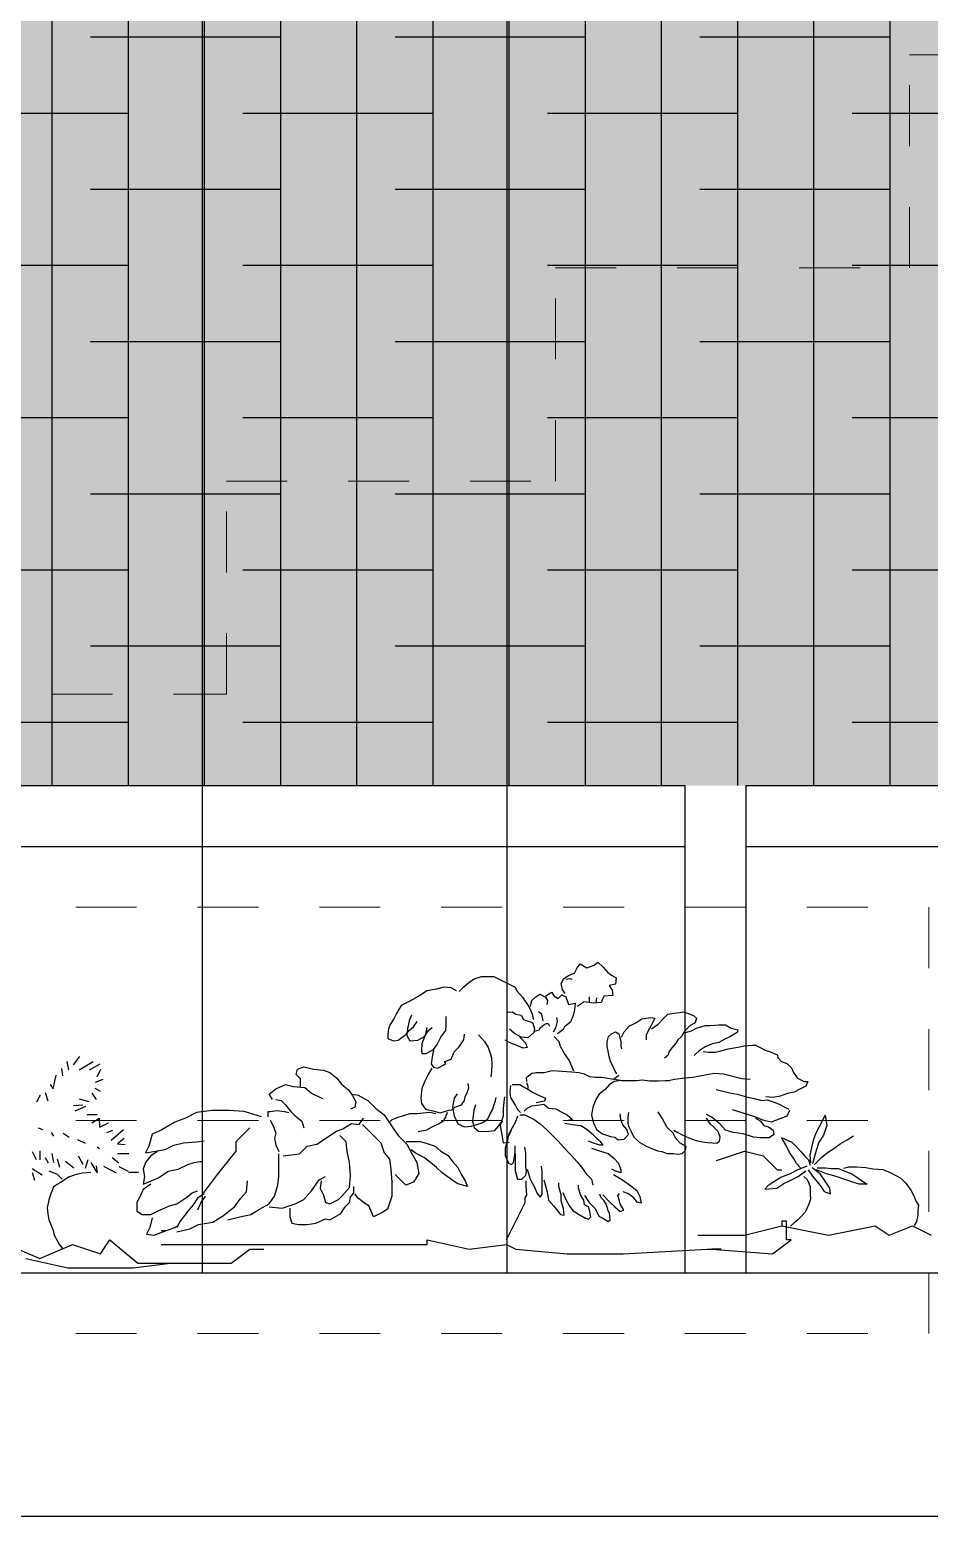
# Model space of a CAD drawing. Header units: inches. Extents: x -370 to 18, y -197 to 199.
# Drawn here: x 1.495 to 2.971, y -37.856 to -35.414 of the extents above; entities that cross this region are included whole.
import ezdxf

# ---------------------------------------------------------------- set-up
doc = ezdxf.new("R2010")
doc.units = ezdxf.units.IN
doc.header["$MEASUREMENT"] = 0
doc.linetypes.add('DASHED', pattern=[0.75, 0.5, -0.25])
doc.layers.add('artefactos', color=1, linetype='Continuous')

# ---------------------------------------------------------------- blocks, each defined once
blk = doc.blocks.new('A$C1E3C3A8C')
at = {"layer": 'artefactos', "color": 116, "true_color": 0x136734}
for p, q in [((2.3717, 0.6102), (2.3771, 0.621)), ((2.3771, 0.621), (2.3838, 0.6291)), ((2.3838, 0.6291), (2.3974, 0.621)), ((2.3974, 0.621), (2.4123, 0.6264)), ((2.4123, 0.6264), (2.4204, 0.6332)), ((2.4204, 0.6332), (2.4312, 0.6224)), ((2.4312, 0.6224), (2.4407, 0.6115)), ((2.1431, 0.582), (2.1531, 0.5909)), ((2.1531, 0.5909), (2.1645, 0.5984)), ((2.1645, 0.5984), (2.1796, 0.6035)), ((2.1796, 0.6035), (2.1909, 0.6035)), ((2.1909, 0.6035), (2.2048, 0.6035)), ((2.2048, 0.6035), (2.2174, 0.5972)), ((2.2174, 0.5972), (2.23, 0.5909)), ((2.23, 0.5909), (2.2489, 0.5808)), ((2.3446, 0.5885), (2.35, 0.5994)), ((2.3473, 0.5763), (2.3446, 0.5885)), ((2.35, 0.5994), (2.3608, 0.6061)), ((2.3541, 0.598), (2.3622, 0.5994)), ((2.3608, 0.6061), (2.3717, 0.6102)), ((2.3622, 0.5994), (2.3662, 0.598)), ((2.4407, 0.6115), (2.4488, 0.6061)), ((2.4569, 0.5872), (2.4434, 0.5845)), ((2.4488, 0.6061), (2.4583, 0.6007)), ((2.4583, 0.6007), (2.4569, 0.5872)), ((2.0435, 0.5593), (2.0309, 0.5518)), ((2.0549, 0.5656), (2.0435, 0.5593)), ((2.0662, 0.5732), (2.0549, 0.5656)), ((2.0864, 0.577), (2.0662, 0.5732)), ((2.1015, 0.5808), (2.0864, 0.577)), ((2.1166, 0.5795), (2.1015, 0.5808)), ((2.1279, 0.5732), (2.1166, 0.5795)), ((2.133, 0.5719), (2.1431, 0.582)), ((2.2489, 0.5808), (2.2527, 0.5732)), ((2.2527, 0.5732), (2.264, 0.5606)), ((2.264, 0.5606), (2.2703, 0.5505)), ((2.2837, 0.5533), (2.2918, 0.5614)), ((2.2918, 0.5614), (2.2999, 0.5669)), ((2.2999, 0.5669), (2.3121, 0.5601)), ((2.3121, 0.5628), (2.3243, 0.5709)), ((2.3121, 0.5601), (2.3162, 0.5533)), ((2.3243, 0.5709), (2.3297, 0.5628)), ((2.3297, 0.5628), (2.3378, 0.5574)), ((2.3378, 0.5574), (2.3459, 0.5655)), ((2.3459, 0.5655), (2.3541, 0.5614)), ((2.3527, 0.5682), (2.3473, 0.5763)), ((2.3541, 0.5614), (2.3595, 0.5452)), ((2.4028, 0.556), (2.4028, 0.5614)), ((2.4028, 0.5493), (2.4028, 0.556)), ((2.4177, 0.5587), (2.4163, 0.5493)), ((2.4326, 0.5628), (2.4271, 0.5493)), ((2.4515, 0.5641), (2.4326, 0.5628)), ((2.4434, 0.5845), (2.4501, 0.575)), ((2.4501, 0.575), (2.4515, 0.5641)), ((2.0032, 0.5266), (1.9982, 0.5152)), ((2.0133, 0.5429), (2.0032, 0.5266)), ((2.0309, 0.5518), (2.0133, 0.5429)), ((2.2338, 0.5291), (2.2426, 0.5303)), ((2.2426, 0.5303), (2.2502, 0.5253)), ((2.2502, 0.5253), (2.2615, 0.5228)), ((2.2703, 0.5505), (2.2754, 0.5442)), ((2.2754, 0.5442), (2.2804, 0.5354)), ((2.2804, 0.5354), (2.2842, 0.5253)), ((2.281, 0.5411), (2.2837, 0.5533)), ((2.2842, 0.5253), (2.2854, 0.519)), ((2.304, 0.5249), (2.2972, 0.5303)), ((2.3067, 0.5113), (2.304, 0.5249)), ((2.3162, 0.5533), (2.3148, 0.5452)), ((2.3595, 0.5452), (2.373, 0.5479)), ((2.3717, 0.5344), (2.3689, 0.5222)), ((2.373, 0.5479), (2.3717, 0.5344)), ((2.392, 0.5506), (2.3771, 0.5411)), ((2.4109, 0.5479), (2.392, 0.5506)), ((2.4271, 0.5493), (2.4109, 0.5479)), ((2.5557, 0.5154), (2.5652, 0.5249)), ((2.5652, 0.5249), (2.5774, 0.5276)), ((2.5774, 0.5276), (2.5909, 0.5289)), ((2.5909, 0.5289), (2.5963, 0.5303)), ((2.5963, 0.5303), (2.6058, 0.5276)), ((2.6058, 0.5276), (2.618, 0.5222)), ((1.9868, 0.495), (1.9856, 0.4837)), ((1.9906, 0.5039), (1.9868, 0.495)), ((1.9982, 0.5152), (1.9906, 0.5039)), ((2.0259, 0.495), (2.0246, 0.4812)), ((2.0297, 0.5114), (2.0259, 0.495)), ((2.0347, 0.5228), (2.0297, 0.5114)), ((2.0297, 0.4913), (2.0385, 0.4988)), ((2.0385, 0.4988), (2.046, 0.5102)), ((2.0662, 0.4976), (2.0637, 0.4837)), ((2.07, 0.4913), (2.0775, 0.4976)), ((2.1053, 0.4913), (2.1065, 0.5026)), ((2.1065, 0.5026), (2.1065, 0.5203)), ((2.2476, 0.485), (2.2376, 0.4938)), ((2.2615, 0.5228), (2.2665, 0.514)), ((2.2665, 0.514), (2.2741, 0.5114)), ((2.2741, 0.5114), (2.2829, 0.5089)), ((2.2829, 0.5089), (2.2854, 0.5064)), ((2.2854, 0.519), (2.2867, 0.514)), ((2.2854, 0.5064), (2.2892, 0.495)), ((2.2892, 0.495), (2.288, 0.4875)), ((2.2986, 0.4924), (2.3013, 0.4978)), ((2.3013, 0.4978), (2.3081, 0.5032)), ((2.3081, 0.5032), (2.3135, 0.5059)), ((2.3135, 0.5059), (2.3175, 0.5059)), ((2.3175, 0.5059), (2.3202, 0.5005)), ((2.3284, 0.4883), (2.3338, 0.4991)), ((2.3338, 0.4991), (2.3365, 0.51)), ((2.3365, 0.51), (2.3351, 0.5181)), ((2.3487, 0.4937), (2.3365, 0.4843)), ((2.3514, 0.4991), (2.3487, 0.4937)), ((2.3635, 0.5086), (2.3514, 0.4991)), ((2.3689, 0.5222), (2.3635, 0.5086)), ((2.4745, 0.4883), (2.4853, 0.5005)), ((2.4853, 0.5005), (2.4989, 0.5073)), ((2.4989, 0.5073), (2.511, 0.5154)), ((2.511, 0.5154), (2.53, 0.5181)), ((2.53, 0.5005), (2.5246, 0.491)), ((2.53, 0.5181), (2.5381, 0.5168)), ((2.5381, 0.5168), (2.53, 0.5005)), ((2.5313, 0.4951), (2.5449, 0.5046)), ((2.5449, 0.5046), (2.5557, 0.5154)), ((2.6044, 0.4951), (2.599, 0.4883)), ((2.6112, 0.5019), (2.6044, 0.4951)), ((2.622, 0.5073), (2.6112, 0.5019)), ((2.6139, 0.491), (2.6247, 0.4964)), ((2.618, 0.5222), (2.6247, 0.5168)), ((2.6247, 0.5168), (2.622, 0.5073)), ((2.6247, 0.4964), (2.6423, 0.5019)), ((2.6423, 0.5019), (2.6531, 0.5019)), ((2.6531, 0.5019), (2.6707, 0.5032)), ((2.6707, 0.5032), (2.6843, 0.5032)), ((2.6843, 0.5032), (2.6964, 0.4964)), ((2.6964, 0.4964), (2.71, 0.4924)), ((1.9856, 0.4837), (1.9856, 0.4749)), ((1.9856, 0.4749), (1.9969, 0.4698)), ((1.9969, 0.4698), (2.007, 0.4711)), ((2.007, 0.4711), (2.0171, 0.4787)), ((2.0171, 0.4787), (2.0234, 0.4837)), ((2.0234, 0.4837), (2.0297, 0.4913)), ((2.0246, 0.4812), (2.0309, 0.4698)), ((2.0309, 0.4698), (2.0473, 0.4711)), ((2.0473, 0.4711), (2.0612, 0.4787)), ((2.0561, 0.4635), (2.0549, 0.4509)), ((2.0637, 0.4837), (2.0561, 0.4635)), ((2.0612, 0.4787), (2.07, 0.4913)), ((2.0801, 0.4522), (2.0876, 0.4623)), ((2.0876, 0.4623), (2.0927, 0.4723)), ((2.0927, 0.4723), (2.0952, 0.4774)), ((2.0952, 0.4774), (2.1053, 0.4913)), ((2.1342, 0.4597), (2.1431, 0.4723)), ((2.1431, 0.4723), (2.1443, 0.4837)), ((2.1733, 0.4824), (2.1859, 0.4686)), ((2.1859, 0.4686), (2.1935, 0.456)), ((2.2401, 0.4648), (2.2287, 0.4711)), ((2.2514, 0.461), (2.2401, 0.4648)), ((2.2615, 0.4774), (2.2476, 0.485)), ((2.259, 0.4774), (2.2703, 0.466)), ((2.2754, 0.4761), (2.2615, 0.4774)), ((2.2703, 0.466), (2.2741, 0.456)), ((2.288, 0.4875), (2.2754, 0.4761)), ((2.2891, 0.4897), (2.2986, 0.4924)), ((2.3405, 0.468), (2.3297, 0.4788)), ((2.3432, 0.4585), (2.3405, 0.468)), ((2.4393, 0.468), (2.442, 0.4788)), ((2.4393, 0.4585), (2.4393, 0.468)), ((2.442, 0.4788), (2.4488, 0.4843)), ((2.4488, 0.4843), (2.4569, 0.4883)), ((2.4569, 0.4883), (2.4637, 0.4843)), ((2.4637, 0.4843), (2.4677, 0.4694)), ((2.4677, 0.4694), (2.4677, 0.4599)), ((2.4691, 0.4775), (2.4745, 0.4883)), ((2.5246, 0.491), (2.5205, 0.4815)), ((2.5205, 0.4815), (2.5205, 0.4721)), ((2.5814, 0.4653), (2.5733, 0.4558)), ((2.5855, 0.4721), (2.5814, 0.4653)), ((2.5936, 0.4788), (2.5855, 0.4721)), ((2.599, 0.4883), (2.5936, 0.4788)), ((2.6017, 0.487), (2.6139, 0.491)), ((2.6572, 0.4639), (2.6423, 0.4572)), ((2.6707, 0.4667), (2.6572, 0.4639)), ((2.6829, 0.4734), (2.6707, 0.4667)), ((2.6951, 0.4788), (2.6829, 0.4734)), ((2.7086, 0.487), (2.6951, 0.4788)), ((2.71, 0.4924), (2.7086, 0.487)), ((1.3346, 0.42), (1.3482, 0.4373)), ((2.0549, 0.4509), (2.0561, 0.4434)), ((2.0561, 0.4434), (2.0649, 0.4434)), ((2.0649, 0.4434), (2.0801, 0.4522)), ((2.0775, 0.437), (2.075, 0.4219)), ((2.0801, 0.4509), (2.0775, 0.437)), ((2.1027, 0.427), (2.1166, 0.432)), ((2.1166, 0.432), (2.1229, 0.4471)), ((2.1229, 0.4471), (2.1317, 0.456)), ((2.1317, 0.456), (2.1342, 0.4597)), ((2.1935, 0.456), (2.1972, 0.4446)), ((2.1972, 0.4446), (2.1998, 0.4345)), ((2.1998, 0.4345), (2.201, 0.4207)), ((2.2653, 0.4547), (2.2514, 0.461)), ((2.2741, 0.456), (2.2653, 0.4547)), ((2.3514, 0.4436), (2.3432, 0.4585)), ((2.3608, 0.4301), (2.3514, 0.4436)), ((2.442, 0.445), (2.4393, 0.4585)), ((2.4434, 0.4369), (2.442, 0.445)), ((2.4474, 0.426), (2.4434, 0.4369)), ((2.4677, 0.4599), (2.4691, 0.4531)), ((2.5652, 0.4396), (2.5584, 0.4342)), ((2.5679, 0.4477), (2.5652, 0.4396)), ((2.5733, 0.4558), (2.5679, 0.4477)), ((2.6234, 0.4436), (2.6193, 0.4396)), ((2.6301, 0.449), (2.6234, 0.4436)), ((2.6423, 0.4572), (2.6301, 0.449)), ((2.6383, 0.4477), (2.6491, 0.4463)), ((2.6491, 0.4463), (2.664, 0.4463)), ((2.664, 0.4463), (2.6748, 0.449)), ((2.6748, 0.449), (2.6897, 0.4531)), ((2.6897, 0.4531), (2.714, 0.4572)), ((2.714, 0.4572), (2.7222, 0.4599)), ((2.7222, 0.4599), (2.7397, 0.4612)), ((2.7397, 0.4612), (2.7465, 0.4612)), ((2.7465, 0.4612), (2.7573, 0.4558)), ((2.7573, 0.4558), (2.7668, 0.4504)), ((2.7668, 0.4504), (2.779, 0.4463)), ((2.779, 0.4463), (2.7912, 0.4409)), ((2.7912, 0.4409), (2.7925, 0.4355)), ((2.7925, 0.4355), (2.8006, 0.4274)), ((1.3098, 0.4126), (1.3123, 0.3977)), ((1.321, 0.4274), (1.3247, 0.4101)), ((1.3469, 0.4101), (1.3754, 0.4274)), ((1.3679, 0.4101), (1.3902, 0.4225)), ((1.384, 0.3953), (1.3914, 0.4113)), ((1.7961, 0.4), (1.7983, 0.4113)), ((1.7983, 0.4113), (1.8118, 0.4158)), ((1.8118, 0.4158), (1.832, 0.4113)), ((1.832, 0.4113), (1.8522, 0.409)), ((1.8522, 0.409), (1.8657, 0.4045)), ((1.8657, 0.4045), (1.8792, 0.3933)), ((2.0687, 0.4005), (2.0624, 0.3866)), ((2.0763, 0.4131), (2.0687, 0.4005)), ((2.075, 0.4219), (2.0801, 0.4156)), ((2.0801, 0.4156), (2.0889, 0.4131)), ((2.0889, 0.4131), (2.1002, 0.4194)), ((2.1002, 0.4194), (2.1053, 0.4232)), ((2.1053, 0.4232), (2.1027, 0.427)), ((2.1998, 0.4068), (2.1985, 0.3954)), ((2.201, 0.4207), (2.1998, 0.4068)), ((2.2729, 0.3949), (2.2837, 0.403)), ((2.2837, 0.403), (2.2932, 0.4044)), ((2.2932, 0.4044), (2.3094, 0.4044)), ((2.3094, 0.4044), (2.3256, 0.4084)), ((2.3256, 0.4084), (2.3459, 0.4071)), ((2.3459, 0.4071), (2.3662, 0.4057)), ((2.3662, 0.4165), (2.3608, 0.4301)), ((2.3703, 0.4071), (2.3662, 0.4165)), ((2.3662, 0.4057), (2.3811, 0.4044)), ((2.3811, 0.4044), (2.392, 0.4017)), ((2.392, 0.4017), (2.4028, 0.3962)), ((2.4515, 0.4179), (2.4474, 0.426)), ((2.4556, 0.4084), (2.4515, 0.4179)), ((2.4596, 0.4017), (2.4556, 0.4084)), ((2.6315, 0.3976), (2.6613, 0.403)), ((2.6613, 0.403), (2.6802, 0.4017)), ((2.6802, 0.4017), (2.7181, 0.3922)), ((2.8006, 0.4274), (2.8115, 0.4233)), ((2.8115, 0.4233), (2.8209, 0.4138)), ((2.8209, 0.4138), (2.825, 0.4044)), ((2.825, 0.4044), (2.8331, 0.3935)), ((1.2863, 0.3792), (1.2925, 0.3705)), ((1.2925, 0.3705), (1.2987, 0.399)), ((1.3791, 0.3717), (1.3902, 0.3656)), ((1.3803, 0.3841), (1.3964, 0.3903)), ((1.7399, 0.3596), (1.7534, 0.3708)), ((1.7534, 0.3708), (1.7736, 0.3798)), ((1.7736, 0.3798), (1.7893, 0.3753)), ((1.7893, 0.3753), (1.814, 0.3731)), ((1.805, 0.391), (1.7961, 0.4)), ((1.805, 0.3753), (1.805, 0.391)), ((1.814, 0.3731), (1.8275, 0.3618)), ((1.8792, 0.3933), (1.8904, 0.3798)), ((1.8904, 0.3798), (1.9039, 0.3686)), ((2.0561, 0.3715), (2.0536, 0.3513)), ((2.0624, 0.3866), (2.0561, 0.3715)), ((2.1494, 0.3627), (2.1531, 0.3728)), ((2.1531, 0.3728), (2.1519, 0.3816)), ((2.2397, 0.3777), (2.2381, 0.3636)), ((2.2428, 0.3793), (2.2491, 0.3793)), ((2.2491, 0.3793), (2.2584, 0.3793)), ((2.2584, 0.3793), (2.2663, 0.3746)), ((2.2663, 0.3746), (2.2756, 0.3699)), ((2.2716, 0.3942), (2.2728, 0.3854)), ((2.2725, 0.384), (2.2756, 0.3761)), ((2.2756, 0.3761), (2.2756, 0.3714)), ((2.2756, 0.3699), (2.285, 0.3636)), ((2.4028, 0.3962), (2.4163, 0.3949)), ((2.415, 0.3949), (2.4271, 0.3949)), ((2.4271, 0.3949), (2.4366, 0.3935)), ((2.4434, 0.3786), (2.4353, 0.3692)), ((2.4366, 0.3935), (2.4529, 0.3908)), ((2.4542, 0.3854), (2.4434, 0.3786)), ((2.4529, 0.3908), (2.4637, 0.3989)), ((2.4677, 0.3881), (2.4542, 0.3854)), ((2.4556, 0.3908), (2.4691, 0.3881)), ((2.4691, 0.3881), (2.484, 0.3881)), ((2.484, 0.3881), (2.5002, 0.3881)), ((2.5002, 0.3881), (2.5124, 0.3895)), ((2.5124, 0.3895), (2.5273, 0.3868)), ((2.5273, 0.3868), (2.5449, 0.3868)), ((2.5449, 0.3868), (2.5598, 0.3881)), ((2.5598, 0.3881), (2.5692, 0.3881)), ((2.5665, 0.3881), (2.5787, 0.3908)), ((2.5787, 0.3908), (2.6004, 0.3935)), ((2.6004, 0.3935), (2.6166, 0.3949)), ((2.6166, 0.3949), (2.6315, 0.3976)), ((2.7181, 0.3922), (2.7357, 0.3908)), ((2.8399, 0.3705), (2.8264, 0.3637)), ((2.8331, 0.3935), (2.8467, 0.3854)), ((2.8507, 0.3759), (2.8399, 0.3705)), ((2.8467, 0.3854), (2.8548, 0.3854)), ((2.8548, 0.3854), (2.8507, 0.3759)), ((1.2591, 0.3433), (1.2666, 0.3581)), ((1.2764, 0.3631), (1.2814, 0.3458)), ((1.3469, 0.3495), (1.3667, 0.3445)), ((1.3729, 0.3618), (1.3816, 0.3482)), ((1.7466, 0.3483), (1.7399, 0.3596)), ((1.7534, 0.3483), (1.7646, 0.3461)), ((1.7646, 0.3461), (1.7736, 0.3371)), ((1.8275, 0.3618), (1.85, 0.3506)), ((1.9039, 0.3686), (1.9128, 0.3551)), ((1.9128, 0.3596), (1.9241, 0.3573)), ((1.9128, 0.3551), (1.9196, 0.3439)), ((1.9196, 0.3439), (1.9173, 0.3326)), ((1.9241, 0.3573), (1.9443, 0.3461)), ((1.9443, 0.3461), (1.96, 0.3304)), ((2.0536, 0.3513), (2.0549, 0.34)), ((2.0549, 0.34), (2.0637, 0.3286)), ((2.1229, 0.3513), (2.1191, 0.3324)), ((2.1292, 0.3601), (2.1229, 0.3513)), ((2.138, 0.3375), (2.1443, 0.3463)), ((2.1443, 0.3463), (2.1456, 0.3538)), ((2.1456, 0.3538), (2.1494, 0.3627)), ((2.2048, 0.3362), (2.2086, 0.3463)), ((2.2086, 0.3463), (2.2098, 0.3526)), ((2.2256, 0.3433), (2.2241, 0.3292)), ((2.2272, 0.3542), (2.2256, 0.3433)), ((2.2381, 0.3636), (2.2397, 0.3527)), ((2.2397, 0.3527), (2.2491, 0.337)), ((2.285, 0.3636), (2.2975, 0.3574)), ((2.31, 0.3449), (2.2928, 0.3417)), ((2.2975, 0.3574), (2.3116, 0.3511)), ((2.3116, 0.3511), (2.31, 0.3449)), ((2.4163, 0.3488), (2.4095, 0.3326)), ((2.4231, 0.3597), (2.4163, 0.3488)), ((2.4353, 0.3692), (2.4231, 0.3597)), ((2.6653, 0.3692), (2.6761, 0.3664)), ((2.6761, 0.3664), (2.6937, 0.3624)), ((2.6937, 0.3624), (2.7086, 0.3597)), ((2.7086, 0.3597), (2.7276, 0.3543)), ((2.7276, 0.3543), (2.7438, 0.3502)), ((2.7438, 0.3502), (2.76, 0.3461)), ((2.76, 0.3461), (2.7709, 0.3475)), ((2.7831, 0.3529), (2.7682, 0.3543)), ((2.7709, 0.3475), (2.7871, 0.3421)), ((2.7979, 0.3556), (2.7831, 0.3529)), ((2.7871, 0.3421), (2.7966, 0.338)), ((2.8128, 0.361), (2.7979, 0.3556)), ((2.8264, 0.3637), (2.8128, 0.361)), ((1.3346, 0.3359), (1.3543, 0.3371)), ((1.3383, 0.3247), (1.3605, 0.3346)), ((1.363, 0.3173), (1.384, 0.3173)), ((1.3729, 0.3), (1.3877, 0.3099)), ((1.3877, 0.3099), (1.389, 0.2913)), ((1.567, 0.3101), (1.5445, 0.3012)), ((1.5894, 0.3214), (1.567, 0.3101)), ((1.6209, 0.3259), (1.5894, 0.3214)), ((1.6568, 0.3259), (1.6209, 0.3259)), ((1.6883, 0.3236), (1.6568, 0.3259)), ((1.7242, 0.3124), (1.6883, 0.3236)), ((1.7377, 0.3236), (1.7422, 0.3236)), ((1.7377, 0.3124), (1.7377, 0.3236)), ((1.7422, 0.3236), (1.7556, 0.3259)), ((1.7556, 0.3259), (1.7714, 0.3236)), ((1.7714, 0.3236), (1.7803, 0.3214)), ((1.7736, 0.3371), (1.7848, 0.3236)), ((1.7848, 0.3236), (1.7938, 0.3146)), ((1.7938, 0.3146), (1.8073, 0.3034)), ((1.9173, 0.3326), (1.9084, 0.3281)), ((1.9263, 0.2967), (1.9353, 0.3101)), ((1.96, 0.3304), (1.978, 0.3169)), ((1.978, 0.3169), (1.9959, 0.2899)), ((1.9944, 0.3072), (2.007, 0.3122)), ((2.007, 0.3122), (2.0158, 0.3148)), ((2.0158, 0.3148), (2.0309, 0.3198)), ((2.0309, 0.3198), (2.046, 0.3198)), ((2.046, 0.3198), (2.0586, 0.3211)), ((2.0586, 0.3211), (2.0725, 0.3223)), ((2.0637, 0.3286), (2.0788, 0.3248)), ((2.0725, 0.3223), (2.0851, 0.3198)), ((2.0788, 0.3248), (2.0939, 0.3211)), ((2.0939, 0.3211), (2.1116, 0.3261)), ((2.1015, 0.3047), (2.1053, 0.3122)), ((2.1053, 0.3122), (2.1065, 0.3148)), ((2.1065, 0.3148), (2.109, 0.3223)), ((2.1116, 0.3261), (2.1179, 0.3274)), ((2.1179, 0.3274), (2.1242, 0.3324)), ((2.1191, 0.3324), (2.1229, 0.3148)), ((2.1229, 0.3148), (2.1305, 0.2984)), ((2.1242, 0.3324), (2.138, 0.3375)), ((2.1632, 0.3261), (2.1607, 0.3034)), ((2.167, 0.3375), (2.1632, 0.3261)), ((2.1821, 0.3009), (2.1922, 0.3085)), ((2.1922, 0.3085), (2.1972, 0.3185)), ((2.1972, 0.3185), (2.2023, 0.3274)), ((2.2023, 0.3274), (2.2048, 0.3362)), ((2.2241, 0.3136), (2.2178, 0.2948)), ((2.2241, 0.3292), (2.2241, 0.3136)), ((2.2491, 0.337), (2.2538, 0.3276)), ((2.2538, 0.3136), (2.2491, 0.3011)), ((2.2538, 0.3276), (2.26, 0.3214)), ((2.2584, 0.3167), (2.2694, 0.3167)), ((2.2678, 0.3245), (2.2741, 0.3308)), ((2.2694, 0.3167), (2.2881, 0.3073)), ((2.2741, 0.3308), (2.2835, 0.3355)), ((2.2835, 0.3355), (2.2944, 0.337)), ((2.2944, 0.337), (2.3085, 0.3386)), ((2.3085, 0.3386), (2.3178, 0.3308)), ((2.3178, 0.3308), (2.3335, 0.3292)), ((2.3335, 0.3292), (2.3444, 0.323)), ((2.3444, 0.323), (2.3569, 0.3167)), ((2.3569, 0.3167), (2.3679, 0.3073)), ((2.4095, 0.3326), (2.4068, 0.3163)), ((2.4068, 0.3163), (2.4109, 0.3001)), ((2.4677, 0.3069), (2.4664, 0.3191)), ((2.484, 0.3218), (2.4826, 0.3123)), ((2.4826, 0.3123), (2.4826, 0.3001)), ((2.5543, 0.3082), (2.5449, 0.3231)), ((2.5638, 0.2906), (2.5543, 0.3082)), ((2.6572, 0.3109), (2.645, 0.3177)), ((2.6531, 0.2974), (2.645, 0.3096)), ((2.6734, 0.2974), (2.6572, 0.3109)), ((2.7208, 0.3204), (2.6992, 0.3272)), ((2.7452, 0.3123), (2.7208, 0.3204)), ((2.7614, 0.3055), (2.7452, 0.3123)), ((2.7465, 0.3096), (2.756, 0.3042)), ((2.7966, 0.3082), (2.779, 0.3015)), ((2.7966, 0.338), (2.8047, 0.3339)), ((2.8115, 0.3136), (2.7966, 0.3082)), ((2.8047, 0.3339), (2.8155, 0.3285)), ((2.8169, 0.3258), (2.8115, 0.3136)), ((2.885, 0.3043), (2.891, 0.3162)), ((2.891, 0.3162), (2.8945, 0.2948)), ((1.2616, 0.2901), (1.2715, 0.2864)), ((1.2888, 0.2802), (1.2938, 0.2728)), ((1.3135, 0.2789), (1.3259, 0.2703)), ((1.389, 0.2913), (1.4075, 0.3)), ((1.4038, 0.2802), (1.4162, 0.2851)), ((1.4125, 0.2641), (1.4384, 0.2864)), ((1.5176, 0.2854), (1.4974, 0.2764)), ((1.5445, 0.3012), (1.5176, 0.2854)), ((1.7, 0.29), (1.671, 0.261)), ((1.7422, 0.3056), (1.7489, 0.2922)), ((1.7489, 0.2922), (1.7534, 0.2787)), ((1.7534, 0.2787), (1.7511, 0.2674)), ((1.8073, 0.3034), (1.8118, 0.2899)), ((1.8657, 0.2742), (1.8792, 0.2832)), ((1.8792, 0.2832), (1.8926, 0.2877)), ((1.8926, 0.2877), (1.9106, 0.2989)), ((1.9106, 0.2989), (1.9263, 0.2967)), ((1.9331, 0.2967), (1.9488, 0.2809)), ((1.9488, 0.2809), (1.9712, 0.2585)), ((1.9894, 0.3022), (1.9944, 0.3072)), ((1.9959, 0.2899), (2.0072, 0.2742)), ((2.0486, 0.282), (2.0662, 0.2858)), ((2.0662, 0.2858), (2.0775, 0.2921)), ((2.0775, 0.2921), (2.0901, 0.2984)), ((2.0901, 0.2984), (2.1015, 0.3047)), ((2.1305, 0.2984), (2.1443, 0.2921)), ((2.1443, 0.2921), (2.1582, 0.2933)), ((2.1582, 0.2933), (2.172, 0.2971)), ((2.1607, 0.3034), (2.1645, 0.2908)), ((2.1645, 0.2908), (2.1733, 0.2832)), ((2.172, 0.2971), (2.1821, 0.3009)), ((2.1733, 0.2832), (2.1884, 0.282)), ((2.1884, 0.282), (2.2073, 0.2845)), ((2.2073, 0.2845), (2.2149, 0.2933)), ((2.2149, 0.2933), (2.2199, 0.3009)), ((2.2178, 0.2948), (2.2225, 0.2713)), ((2.2199, 0.3009), (2.2237, 0.3034)), ((2.2428, 0.2901), (2.235, 0.276)), ((2.2363, 0.2732), (2.2413, 0.2858)), ((2.2491, 0.3011), (2.2428, 0.2901)), ((2.2881, 0.3073), (2.3006, 0.2979)), ((2.3006, 0.2979), (2.3147, 0.2854)), ((2.3147, 0.2854), (2.3272, 0.2729)), ((2.3522, 0.2995), (2.3679, 0.2964)), ((2.3679, 0.3073), (2.3554, 0.3042)), ((2.3679, 0.2964), (2.385, 0.2948)), ((2.385, 0.2948), (2.3976, 0.287)), ((2.3976, 0.287), (2.4085, 0.2776)), ((2.4085, 0.2776), (2.4163, 0.2698)), ((2.4109, 0.3001), (2.4177, 0.2866)), ((2.4177, 0.2866), (2.4298, 0.2771)), ((2.4718, 0.296), (2.4677, 0.3069)), ((2.4799, 0.2866), (2.4718, 0.296)), ((2.484, 0.2757), (2.4799, 0.2866)), ((2.4826, 0.3001), (2.484, 0.2933)), ((2.484, 0.2933), (2.4894, 0.2825)), ((2.4894, 0.2825), (2.4948, 0.2703)), ((2.576, 0.2784), (2.5638, 0.2906)), ((2.5814, 0.2676), (2.576, 0.2784)), ((2.5774, 0.2852), (2.5855, 0.2798)), ((2.5855, 0.2798), (2.5963, 0.2744)), ((2.6599, 0.292), (2.6531, 0.2974)), ((2.6694, 0.2825), (2.6599, 0.292)), ((2.6734, 0.2703), (2.6694, 0.2825)), ((2.6843, 0.2852), (2.6734, 0.2974)), ((2.7005, 0.2798), (2.6843, 0.2852)), ((2.7208, 0.2771), (2.7005, 0.2798)), ((2.756, 0.3042), (2.7641, 0.2947)), ((2.779, 0.3015), (2.7614, 0.3055)), ((2.7641, 0.2947), (2.7736, 0.292)), ((2.7736, 0.292), (2.7831, 0.2852)), ((2.7831, 0.2852), (2.7844, 0.2757)), ((2.8672, 0.2662), (2.8719, 0.2793)), ((2.8719, 0.2793), (2.8791, 0.2924)), ((2.8791, 0.2924), (2.885, 0.3043)), ((2.8945, 0.2948), (2.8874, 0.2746)), ((1.3432, 0.2653), (1.3593, 0.2579)), ((1.384, 0.2505), (1.389, 0.2468)), ((1.4397, 0.2678), (1.4261, 0.2567)), ((1.4261, 0.2567), (1.4421, 0.2554)), ((1.4295, 0.261), (1.4295, 0.261)), ((1.4906, 0.2517), (1.4839, 0.2382)), ((1.4974, 0.2764), (1.4906, 0.2517)), ((1.5243, 0.245), (1.5423, 0.254)), ((1.5423, 0.254), (1.5625, 0.2585)), ((1.5625, 0.2585), (1.5894, 0.2607)), ((1.5894, 0.2607), (1.6052, 0.2629)), ((1.671, 0.261), (1.671, 0.2416)), ((1.7511, 0.2674), (1.7534, 0.254)), ((1.7534, 0.254), (1.7601, 0.2405)), ((1.8028, 0.236), (1.8185, 0.2517)), ((1.8185, 0.2517), (1.8387, 0.2562)), ((1.8387, 0.2562), (1.8522, 0.2652)), ((1.8522, 0.2652), (1.8657, 0.2742)), ((1.8994, 0.2607), (1.8859, 0.2742)), ((1.9016, 0.2405), (1.8994, 0.2607)), ((1.9712, 0.2585), (1.978, 0.2382)), ((2.0072, 0.2742), (2.0251, 0.2562)), ((2.0234, 0.2618), (2.0372, 0.2618)), ((2.0251, 0.2562), (2.0364, 0.2337)), ((2.0372, 0.2618), (2.0523, 0.2618)), ((2.0523, 0.2618), (2.0649, 0.258)), ((2.0649, 0.258), (2.0838, 0.2517)), ((2.0838, 0.2517), (2.0952, 0.2416)), ((2.2225, 0.2713), (2.2241, 0.2588)), ((2.2241, 0.2588), (2.2366, 0.2604)), ((2.2334, 0.2635), (2.2287, 0.2479)), ((2.2287, 0.2479), (2.2287, 0.2322)), ((2.235, 0.276), (2.2334, 0.2635)), ((2.2491, 0.24), (2.2491, 0.2526)), ((2.2709, 0.2369), (2.2694, 0.2494)), ((2.3272, 0.2729), (2.3382, 0.2619)), ((2.3382, 0.2619), (2.3491, 0.2494)), ((2.3491, 0.2494), (2.3632, 0.2354)), ((2.4132, 0.2573), (2.4007, 0.2619)), ((2.4069, 0.2479), (2.4257, 0.2416)), ((2.4241, 0.2541), (2.4132, 0.2573)), ((2.4163, 0.2698), (2.4241, 0.2619)), ((2.4241, 0.2619), (2.4304, 0.2541)), ((2.4304, 0.2541), (2.4241, 0.2541)), ((2.4298, 0.2771), (2.4461, 0.2717)), ((2.4461, 0.2717), (2.4556, 0.2703)), ((2.4556, 0.2703), (2.4623, 0.2649)), ((2.4623, 0.2649), (2.4745, 0.2662)), ((2.4745, 0.2662), (2.484, 0.2757)), ((2.4948, 0.2703), (2.507, 0.2595)), ((2.507, 0.2595), (2.5219, 0.2513)), ((2.5219, 0.2513), (2.5286, 0.2486)), ((2.5286, 0.2486), (2.5354, 0.2459)), ((2.5909, 0.2581), (2.5814, 0.2676)), ((2.6031, 0.2513), (2.5909, 0.2581)), ((2.5963, 0.2744), (2.6085, 0.269)), ((2.6017, 0.2432), (2.6031, 0.2513)), ((2.6085, 0.269), (2.6234, 0.2635)), ((2.6234, 0.2635), (2.6369, 0.2608)), ((2.6369, 0.2608), (2.6477, 0.2595)), ((2.6477, 0.2595), (2.6667, 0.2581)), ((2.6667, 0.2581), (2.6721, 0.2622)), ((2.6721, 0.2622), (2.6734, 0.2703)), ((2.7425, 0.2703), (2.7208, 0.2771)), ((2.756, 0.269), (2.7425, 0.2703)), ((2.7749, 0.269), (2.756, 0.269)), ((2.7844, 0.2757), (2.7749, 0.269)), ((2.8005, 0.2698), (2.822, 0.2603)), ((2.8101, 0.2531), (2.8005, 0.2698)), ((2.8172, 0.2388), (2.8101, 0.2531)), ((2.822, 0.2603), (2.8315, 0.2507)), ((2.8315, 0.2507), (2.841, 0.24)), ((2.86, 0.2329), (2.8636, 0.2519)), ((2.8636, 0.2519), (2.8672, 0.2662)), ((2.8779, 0.2603), (2.8731, 0.2448)), ((2.8874, 0.2746), (2.8779, 0.2603)), ((2.8957, 0.2388), (2.9088, 0.2472)), ((2.9088, 0.2472), (2.9219, 0.2567)), ((2.9219, 0.2567), (2.9362, 0.265)), ((2.9362, 0.265), (2.9493, 0.2734)), ((1.2492, 0.2406), (1.2579, 0.2245)), ((1.2653, 0.2418), (1.2653, 0.2233)), ((1.2764, 0.2282), (1.2826, 0.2171)), ((1.29, 0.2369), (1.2938, 0.2183)), ((1.3012, 0.2257), (1.3061, 0.2084)), ((1.3185, 0.2208), (1.3358, 0.2072)), ((1.3445, 0.2319), (1.3543, 0.2146)), ((1.3642, 0.2233), (1.3593, 0.2059)), ((1.384, 0.1973), (1.3717, 0.2183)), ((1.4149, 0.2282), (1.4285, 0.2171)), ((1.4261, 0.2369), (1.4496, 0.2369)), ((1.4839, 0.218), (1.4794, 0.2045)), ((1.4839, 0.2382), (1.5243, 0.245)), ((1.4951, 0.2315), (1.4839, 0.218)), ((1.5086, 0.2405), (1.4951, 0.2315)), ((1.5715, 0.2135), (1.5849, 0.218)), ((1.5849, 0.218), (1.5962, 0.2202)), ((1.5962, 0.2202), (1.6007, 0.2202)), ((1.671, 0.2416), (1.6324, 0.1933)), ((1.7601, 0.218), (1.7601, 0.236)), ((1.7601, 0.1888), (1.7601, 0.218)), ((1.7691, 0.2315), (1.8028, 0.236)), ((1.9061, 0.218), (1.9016, 0.2405)), ((1.9084, 0.191), (1.9061, 0.218)), ((1.978, 0.2382), (1.9892, 0.2247)), ((1.9892, 0.2247), (1.9914, 0.2045)), ((2.0423, 0.2379), (2.0335, 0.2442)), ((2.0364, 0.2337), (2.0453, 0.218)), ((2.0498, 0.2341), (2.0423, 0.2379)), ((2.0453, 0.218), (2.0498, 0.1955)), ((2.0612, 0.2278), (2.0498, 0.2341)), ((2.0738, 0.2177), (2.0612, 0.2278)), ((2.0864, 0.2076), (2.0738, 0.2177)), ((2.0952, 0.2416), (2.1103, 0.2328)), ((2.1103, 0.2328), (2.1191, 0.2202)), ((2.1191, 0.2202), (2.1305, 0.2076)), ((2.2287, 0.2322), (2.235, 0.2166)), ((2.235, 0.2166), (2.2412, 0.2135)), ((2.2412, 0.2135), (2.2459, 0.2181)), ((2.2459, 0.2181), (2.2475, 0.2307)), ((2.2475, 0.2307), (2.2491, 0.24)), ((2.2491, 0.2369), (2.2491, 0.215)), ((2.2709, 0.2338), (2.2709, 0.2369)), ((2.2709, 0.2088), (2.2709, 0.2338)), ((2.3632, 0.2354), (2.3772, 0.2197)), ((2.3772, 0.2197), (2.3882, 0.2056)), ((2.4257, 0.2416), (2.4413, 0.2369)), ((2.4413, 0.2369), (2.4538, 0.226)), ((2.4538, 0.226), (2.4632, 0.2166)), ((2.4632, 0.2166), (2.4679, 0.2025)), ((2.5354, 0.2459), (2.5435, 0.2419)), ((2.5435, 0.2419), (2.553, 0.2405)), ((2.553, 0.2405), (2.5638, 0.2365)), ((2.5638, 0.2365), (2.576, 0.2365)), ((2.576, 0.2365), (2.5868, 0.2351)), ((2.5868, 0.2351), (2.5949, 0.2365)), ((2.5949, 0.2365), (2.6017, 0.2432)), ((2.6659, 0.2223), (2.7238, 0.2416)), ((2.7238, 0.2416), (2.7625, 0.232)), ((2.7625, 0.232), (2.7915, 0.203)), ((2.8255, 0.2269), (2.8172, 0.2388)), ((2.8315, 0.2162), (2.8255, 0.2269)), ((2.8398, 0.2067), (2.8315, 0.2162)), ((2.841, 0.24), (2.8481, 0.2317)), ((2.8481, 0.2317), (2.8565, 0.2234)), ((2.8565, 0.2234), (2.86, 0.2126)), ((2.8612, 0.2174), (2.86, 0.2329)), ((2.8684, 0.2305), (2.8648, 0.215)), ((2.8731, 0.2448), (2.8684, 0.2305)), ((2.8684, 0.2138), (2.8838, 0.2293)), ((2.8838, 0.2293), (2.8957, 0.2388)), ((1.2492, 0.2059), (1.2703, 0.1923)), ((1.2492, 0.1973), (1.2542, 0.1812)), ((1.2839, 0.201), (1.2925, 0.1973)), ((1.2925, 0.1973), (1.3012, 0.1936)), ((1.3012, 0.1936), (1.3111, 0.1837)), ((1.3247, 0.1874), (1.3111, 0.1787)), ((1.3383, 0.1923), (1.3247, 0.1874)), ((1.3531, 0.196), (1.3383, 0.1923)), ((1.3704, 0.1973), (1.3531, 0.196)), ((1.3816, 0.2109), (1.384, 0.1973)), ((1.4236, 0.196), (1.3976, 0.2097)), ((1.4285, 0.2097), (1.4483, 0.1998)), ((1.4693, 0.1973), (1.4496, 0.1973)), ((1.4794, 0.2045), (1.4816, 0.1888)), ((1.4816, 0.1888), (1.4794, 0.1731)), ((1.4794, 0.1731), (1.5108, 0.1865)), ((1.5108, 0.1865), (1.531, 0.2)), ((1.531, 0.2), (1.5513, 0.2045)), ((1.5513, 0.2045), (1.5715, 0.2135)), ((1.6324, 0.1933), (1.6034, 0.1546)), ((1.7579, 0.1708), (1.7601, 0.1888)), ((1.8432, 0.182), (1.8567, 0.1888)), ((1.9061, 0.1663), (1.9084, 0.191)), ((1.9914, 0.2045), (1.9937, 0.1775)), ((2.0117, 0.182), (2.0004, 0.1933)), ((2.0498, 0.1955), (2.0386, 0.1775)), ((2.0977, 0.1963), (2.0864, 0.2076)), ((2.1103, 0.1874), (2.0977, 0.1963)), ((2.1229, 0.1786), (2.1103, 0.1874)), ((2.1305, 0.2076), (2.138, 0.1925)), ((2.138, 0.1925), (2.1456, 0.1799)), ((2.2491, 0.215), (2.2491, 0.2009)), ((2.2491, 0.2009), (2.2538, 0.1837)), ((2.2631, 0.1837), (2.2709, 0.1916)), ((2.2725, 0.1994), (2.2709, 0.2088)), ((2.2709, 0.1916), (2.2725, 0.1994)), ((2.2741, 0.2041), (2.2803, 0.1837)), ((2.3053, 0.1994), (2.3038, 0.2103)), ((2.3053, 0.1853), (2.3053, 0.1994)), ((2.3053, 0.1712), (2.3053, 0.1853)), ((2.3882, 0.2056), (2.396, 0.1947)), ((2.396, 0.1947), (2.4069, 0.1837)), ((2.4554, 0.2009), (2.4491, 0.2041)), ((2.4523, 0.1931), (2.471, 0.1822)), ((2.4679, 0.1963), (2.4554, 0.2009)), ((2.4679, 0.2025), (2.4679, 0.1963)), ((2.8005, 0.1876), (2.7863, 0.1793)), ((2.7915, 0.203), (2.8011, 0.203)), ((2.8184, 0.1948), (2.8005, 0.1876)), ((2.8327, 0.2019), (2.8184, 0.1948)), ((2.8196, 0.1817), (2.835, 0.1888)), ((2.8529, 0.2103), (2.8327, 0.2019)), ((2.835, 0.1888), (2.8505, 0.2007)), ((2.8467, 0.1889), (2.8537, 0.1831)), ((2.8553, 0.2031), (2.8648, 0.19)), ((2.8802, 0.1948), (2.8636, 0.2067)), ((2.8648, 0.19), (2.8743, 0.1781)), ((2.8933, 0.1948), (2.8731, 0.2031)), ((2.8743, 0.2067), (2.8921, 0.2067)), ((2.891, 0.1793), (2.8802, 0.1948)), ((2.8921, 0.2067), (2.9029, 0.2055)), ((2.9136, 0.1888), (2.8933, 0.1948)), ((2.9029, 0.2055), (2.9183, 0.2055)), ((2.9314, 0.1829), (2.9136, 0.1888)), ((2.9183, 0.2055), (2.9338, 0.1995)), ((2.9293, 0.2062), (2.9397, 0.2088)), ((2.9338, 0.1995), (2.9457, 0.1948)), ((2.9397, 0.2088), (2.9553, 0.2088)), ((2.9457, 0.1948), (2.9564, 0.1876)), ((2.9553, 0.2088), (2.9748, 0.2075)), ((2.9564, 0.1876), (2.9683, 0.1793)), ((2.9748, 0.2075), (2.9891, 0.2049)), ((2.9891, 0.2049), (3.0099, 0.2036)), ((3.0099, 0.2036), (3.0255, 0.1971)), ((3.0255, 0.1971), (3.0385, 0.1905)), ((3.0385, 0.1905), (3.0476, 0.1853)), ((3.0476, 0.1853), (3.058, 0.1749)), ((1.2888, 0.1552), (1.2839, 0.1404)), ((1.2938, 0.1676), (1.2888, 0.1552)), ((1.3111, 0.1787), (1.2938, 0.1676)), ((1.4794, 0.1618), (1.4726, 0.1483)), ((1.4951, 0.1731), (1.4794, 0.1618)), ((1.5692, 0.1461), (1.5805, 0.1551)), ((1.5805, 0.1551), (1.5917, 0.1596)), ((1.6815, 0.1438), (1.6927, 0.1573)), ((1.6927, 0.1573), (1.695, 0.1798)), ((1.7511, 0.1483), (1.7579, 0.1708)), ((1.8118, 0.1416), (1.8275, 0.1596)), ((1.8275, 0.1596), (1.8432, 0.182)), ((1.8477, 0.1798), (1.8455, 0.1641)), ((1.8455, 0.1641), (1.8522, 0.1506)), ((1.8904, 0.1483), (1.9061, 0.1663)), ((1.9084, 0.1461), (1.9151, 0.1551)), ((1.9151, 0.1551), (1.9151, 0.1686)), ((1.9937, 0.1775), (1.9937, 0.1483)), ((2.0229, 0.1708), (2.0117, 0.182)), ((2.0386, 0.1775), (2.0229, 0.1708)), ((2.1305, 0.1736), (2.1229, 0.1786)), ((2.1506, 0.1685), (2.1305, 0.1736)), ((2.1456, 0.1799), (2.1506, 0.1685)), ((2.2538, 0.1837), (2.2584, 0.1837)), ((2.2584, 0.1837), (2.2631, 0.1837)), ((2.2717, 0.1702), (2.2717, 0.18)), ((2.2734, 0.1506), (2.2717, 0.1702)), ((2.2803, 0.1837), (2.2881, 0.1681)), ((2.2881, 0.1681), (2.2944, 0.154)), ((2.2944, 0.154), (2.3006, 0.1462)), ((2.3053, 0.1525), (2.3053, 0.1712)), ((2.3085, 0.1822), (2.3131, 0.165)), ((2.3131, 0.165), (2.3163, 0.1525)), ((2.3397, 0.1681), (2.3397, 0.1759)), ((2.3444, 0.1509), (2.3397, 0.1681)), ((2.3475, 0.1556), (2.3538, 0.1415)), ((2.3804, 0.165), (2.3804, 0.1712)), ((2.385, 0.1493), (2.3804, 0.165)), ((2.4069, 0.1837), (2.4101, 0.1712)), ((2.4616, 0.1493), (2.4648, 0.154)), ((2.471, 0.1822), (2.4882, 0.1697)), ((2.482, 0.154), (2.4726, 0.1571)), ((2.4945, 0.1446), (2.482, 0.154)), ((2.4882, 0.1697), (2.5007, 0.1603)), ((2.5007, 0.1603), (2.507, 0.1478)), ((2.772, 0.1698), (2.766, 0.1626)), ((2.766, 0.1626), (2.791, 0.165)), ((2.7863, 0.1793), (2.772, 0.1698)), ((2.791, 0.165), (2.8053, 0.1745)), ((2.8053, 0.1745), (2.8196, 0.1817)), ((2.8537, 0.1831), (2.8572, 0.1749)), ((2.8572, 0.1749), (2.8596, 0.1679)), ((2.8596, 0.1679), (2.8596, 0.1621)), ((2.8596, 0.1621), (2.8596, 0.1527)), ((2.8743, 0.1781), (2.8826, 0.1674)), ((2.8826, 0.1674), (2.8886, 0.1579)), ((2.8886, 0.1579), (2.9017, 0.1531)), ((2.9005, 0.165), (2.891, 0.1793)), ((2.9017, 0.1531), (2.9005, 0.165)), ((2.9457, 0.1781), (2.9314, 0.1829)), ((2.9612, 0.1733), (2.9457, 0.1781)), ((2.9778, 0.1733), (2.9612, 0.1733)), ((2.9683, 0.1793), (2.9778, 0.1733)), ((3.058, 0.1749), (3.0684, 0.1606)), ((3.0684, 0.1606), (3.0736, 0.1502)), ((1.2839, 0.1404), (1.2802, 0.1243)), ((1.2802, 0.1243), (1.2814, 0.1119)), ((1.4726, 0.1483), (1.4659, 0.1348)), ((1.4659, 0.1348), (1.4659, 0.1169)), ((1.5086, 0.1169), (1.5333, 0.1281)), ((1.5333, 0.1281), (1.549, 0.1326)), ((1.549, 0.1326), (1.5692, 0.1461)), ((1.5827, 0.1303), (1.5715, 0.1169)), ((1.5917, 0.1438), (1.5827, 0.1303)), ((1.6052, 0.1528), (1.5917, 0.1438)), ((1.5984, 0.1348), (1.5917, 0.1191)), ((1.6074, 0.1483), (1.5984, 0.1348)), ((1.6591, 0.1191), (1.668, 0.1259)), ((1.668, 0.1259), (1.6815, 0.1438)), ((1.7197, 0.1214), (1.7399, 0.1326)), ((1.7399, 0.1326), (1.7511, 0.1483)), ((1.7399, 0.1259), (1.7669, 0.1236)), ((1.7669, 0.1236), (1.7938, 0.1326)), ((1.7826, 0.1236), (1.7826, 0.1056)), ((1.7938, 0.1326), (1.8118, 0.1416)), ((1.8522, 0.1506), (1.8567, 0.1348)), ((1.8567, 0.1348), (1.8657, 0.1326)), ((1.8657, 0.1326), (1.8836, 0.1416)), ((1.8836, 0.1416), (1.8904, 0.1483)), ((1.8881, 0.1124), (1.8971, 0.1259)), ((1.8971, 0.1259), (1.9061, 0.1348)), ((1.9061, 0.1348), (1.9084, 0.1461)), ((1.9241, 0.1438), (1.9173, 0.1528)), ((1.9353, 0.1348), (1.9241, 0.1438)), ((1.9465, 0.1281), (1.9353, 0.1348)), ((1.9533, 0.1124), (1.9465, 0.1281)), ((1.9937, 0.1483), (1.9847, 0.1214)), ((2.2506, 0.0967), (2.2699, 0.1353)), ((2.2699, 0.145), (2.2734, 0.1506)), ((2.2699, 0.1353), (2.2699, 0.145)), ((2.3006, 0.1462), (2.3053, 0.1525)), ((2.3163, 0.1525), (2.3178, 0.1399)), ((2.3178, 0.1399), (2.3288, 0.1274)), ((2.3288, 0.1274), (2.3428, 0.1102)), ((2.3444, 0.1384), (2.3444, 0.1509)), ((2.3491, 0.1227), (2.3444, 0.1384)), ((2.3538, 0.1415), (2.3616, 0.1274)), ((2.3616, 0.1274), (2.3694, 0.118)), ((2.3913, 0.1399), (2.385, 0.1493)), ((2.3929, 0.1306), (2.3913, 0.1399)), ((2.3929, 0.1493), (2.4022, 0.1352)), ((2.4007, 0.1259), (2.3929, 0.1306)), ((2.4038, 0.1165), (2.4007, 0.1259)), ((2.4022, 0.1352), (2.4147, 0.1227)), ((2.4272, 0.1446), (2.4241, 0.1525)), ((2.4335, 0.1384), (2.4272, 0.1446)), ((2.4304, 0.1509), (2.4444, 0.1368)), ((2.4382, 0.1306), (2.4335, 0.1384)), ((2.4413, 0.118), (2.4382, 0.1306)), ((2.4444, 0.1368), (2.4554, 0.1259)), ((2.4554, 0.1259), (2.4663, 0.1165)), ((2.4648, 0.1384), (2.4616, 0.1493)), ((2.4663, 0.1321), (2.4648, 0.1384)), ((2.4741, 0.1196), (2.4663, 0.1321)), ((2.5023, 0.1352), (2.4945, 0.1446)), ((2.5101, 0.1337), (2.5023, 0.1352)), ((2.507, 0.1478), (2.5101, 0.1337)), ((2.8572, 0.1317), (2.8491, 0.1154)), ((2.8607, 0.1422), (2.8572, 0.1317)), ((2.8596, 0.1527), (2.8607, 0.1422)), ((3.0736, 0.1502), (3.0788, 0.1372)), ((3.0788, 0.1372), (3.084, 0.1294)), ((3.084, 0.1294), (3.0827, 0.119)), ((1.2814, 0.1119), (1.2839, 0.0995)), ((1.2839, 0.0995), (1.2876, 0.0896)), ((1.4659, 0.1169), (1.4771, 0.1101)), ((1.4771, 0.1101), (1.4951, 0.1101)), ((1.4974, 0.1034), (1.4929, 0.0832)), ((1.4951, 0.1101), (1.5086, 0.1169)), ((1.5557, 0.0966), (1.549, 0.0832)), ((1.5715, 0.1169), (1.5557, 0.0966)), ((1.5939, 0.0899), (1.6231, 0.0944)), ((1.6231, 0.0944), (1.6456, 0.1079)), ((1.6456, 0.1079), (1.6591, 0.1191)), ((1.6546, 0.0989), (1.6793, 0.1056)), ((1.6793, 0.1056), (1.7017, 0.1101)), ((1.7017, 0.1101), (1.7197, 0.1214)), ((1.7826, 0.1056), (1.7871, 0.0921)), ((1.8365, 0.0921), (1.8567, 0.1011)), ((1.8567, 0.1011), (1.8657, 0.0989)), ((1.8657, 0.0989), (1.8881, 0.1124)), ((1.9555, 0.1056), (1.9533, 0.1124)), ((1.9735, 0.1146), (1.9555, 0.1056)), ((1.9847, 0.1214), (1.9735, 0.1146)), ((2.2312, 0.058), (2.2506, 0.0967)), ((2.3428, 0.1102), (2.3507, 0.1087)), ((2.3507, 0.1087), (2.3491, 0.1227)), ((2.3694, 0.118), (2.3819, 0.1102)), ((2.3819, 0.1102), (2.3944, 0.1024)), ((2.3944, 0.1024), (2.4007, 0.1008)), ((2.4007, 0.1008), (2.4054, 0.1055)), ((2.4054, 0.1055), (2.4038, 0.1165)), ((2.4147, 0.1227), (2.4226, 0.1071)), ((2.4226, 0.1071), (2.4304, 0.1024)), ((2.4304, 0.1024), (2.4413, 0.0961)), ((2.4444, 0.1133), (2.4413, 0.118)), ((2.4413, 0.0961), (2.446, 0.0993)), ((2.446, 0.0993), (2.4444, 0.1133)), ((2.4663, 0.1165), (2.4741, 0.1196)), ((2.8011, 0.0967), (2.8011, 0.087)), ((2.8108, 0.0967), (2.8011, 0.0967)), ((2.8108, 0.058), (2.8108, 0.0967)), ((2.8339, 0.099), (2.8257, 0.092)), ((2.8409, 0.106), (2.8339, 0.099)), ((2.8491, 0.1154), (2.8409, 0.106)), ((3.0801, 0.0956), (3.0749, 0.0877)), ((3.0827, 0.1086), (3.0801, 0.0956)), ((3.0827, 0.119), (3.0827, 0.1086)), ((1.2876, 0.0896), (1.2925, 0.0773)), ((1.2925, 0.0773), (1.295, 0.0674)), ((1.295, 0.0674), (1.3012, 0.0562)), ((1.4929, 0.0832), (1.4861, 0.0697)), ((1.4861, 0.0697), (1.5018, 0.0674)), ((1.5018, 0.0674), (1.5198, 0.0742)), ((1.5165, 0.0773), (1.5261, 0.0773)), ((1.5198, 0.0742), (1.5445, 0.0832)), ((1.5445, 0.0832), (1.5513, 0.0876)), ((1.549, 0.0742), (1.576, 0.0809)), ((1.576, 0.0809), (1.5939, 0.0899)), ((1.7871, 0.0921), (1.8005, 0.0899)), ((1.8005, 0.0899), (1.8185, 0.0899)), ((1.8185, 0.0899), (1.8365, 0.0921)), ((2.6273, 0.0677), (2.7238, 0.0677)), ((2.7238, 0.0677), (2.8011, 0.087)), ((2.8011, 0.087), (2.8977, 0.0677)), ((2.8257, 0.092), (2.8187, 0.0862)), ((2.8977, 0.0677), (2.9943, 0.087)), ((2.9943, 0.087), (3.0233, 0.0677)), ((3.0233, 0.0677), (3.0716, 0.087)), ((3.0233, 0.0677), (3.0233, 0.0677)), ((3.0716, 0.087), (3.1102, 0.0677)), ((1.1977, 0.0483), (1.2653, 0.0193)), ((1.2653, 0.0193), (1.3329, 0.0483)), ((1.3012, 0.0562), (1.3061, 0.0476)), ((1.3061, 0.0476), (1.3123, 0.0401)), ((1.3329, 0.0483), (1.3909, 0.029)), ((1.3909, 0.029), (1.4102, 0.058)), ((1.4102, 0.058), (1.4682, 0.0097)), ((1.5165, 0.0483), (1.5937, 0.0483)), ((1.5937, 0.0483), (1.6903, 0.0483)), ((1.6614, 0.0097), (1.7, 0.0387)), ((1.6903, 0.0483), (1.7966, 0.0483)), ((1.7, 0.0387), (1.729, 0.0387)), ((1.7966, 0.0483), (1.8545, 0.0483)), ((1.8545, 0.0483), (1.9608, 0.0483)), ((1.9608, 0.0483), (2.067, 0.0483)), ((2.067, 0.058), (2.154, 0.0387)), ((2.067, 0.0483), (2.067, 0.058)), ((2.154, 0.0387), (2.2312, 0.0483)), ((2.2312, 0.0483), (2.2506, 0.0387)), ((2.2506, 0.0387), (2.3568, 0.029)), ((2.4727, 0.029), (2.6466, 0.0387)), ((2.6466, 0.0387), (2.6756, 0.0387)), ((2.6562, 0.0387), (2.7818, 0.029)), ((2.6756, 0.0387), (2.6562, 0.0387)), ((2.7818, 0.029), (2.8204, 0.058)), ((2.8204, 0.058), (2.8108, 0.058)), ((1.2364, 0.0193), (1.3233, 0)), ((1.3233, 0), (1.3716, 0)), ((1.3716, 0), (1.4585, 0)), ((1.4585, 0), (1.5358, 0.0097)), ((1.4682, 0.0097), (1.5454, 0.0097)), ((1.5454, 0.0097), (1.6614, 0.0097)), ((2.3568, 0.029), (2.4148, 0.029)), ((2.4148, 0.029), (2.4727, 0.029))]:
    blk.add_line(p, q, dxfattribs=at)

msp = doc.modelspace()

# ---------------------------------------------------------------- hatches: boundary and pattern name
at = {"true_color": 0xcd6928, "transparency": 33554585}
h = msp.add_hatch(color=32, dxfattribs=at)
h.dxf.hatch_style = 1
h.paths.add_polyline_path([(8.07016, -24.9955), (0.27016, -24.9955), (0.27016, -29.3955), (1.50631, -29.3955), (1.50631, -28.8055), (1.40631, -28.8055), (1.40631, -28.7555), (1.30631, -28.7555), (1.30631, -28.7055), (1.20631, -28.7055), (1.20631, -28.6055), (2.18817, -28.6055, -0.200961), (3.98837, -27.69923), (3.97016, -27.63282), (3.92016, -27.63282), (3.92016, -27.58122), (3.87016, -27.58122), (3.87016, -27.55622), (4.47016, -27.55622), (4.47016, -27.58122), (4.42016, -27.58122), (4.42016, -27.63282), (4.37016, -27.63282), (4.35195, -27.69923, -0.200961), (6.15214, -28.6055), (7.134, -28.6055), (7.134, -28.7055), (7.034, -28.7055), (7.034, -28.7555), (6.934, -28.7555), (6.934, -28.8055), (6.834, -28.8055), (6.834, -33.0055), (7.134, -33.0055), (7.134, -33.1055), (7.034, -33.1055), (7.034, -33.1555), (6.934, -33.1555), (6.934, -33.2055), (6.834, -33.2055), (6.834, -33.4055), (1.50631, -33.4055), (1.50631, -33.2055), (1.40631, -33.2055), (1.40631, -33.1555), (1.30631, -33.1555), (1.30631, -33.1055), (1.20631, -33.1055), (1.20631, -33.0055), (1.50631, -33.0055), (1.50631, -31.4955), (1.43065, -31.4955), (1.43065, -31.5455), (1.33065, -31.5455), (1.33065, -31.5955), (1.23065, -31.5955), (1.23065, -31.7955), (0.37016, -31.7955), (1.17016, -32.1955), (1.12544, -32.28495), (1.03599, -32.24022), (1.01363, -32.28495), (0.92419, -32.24022), (0.90183, -32.28495), (0.57016, -32.11911), (0.57016, -32.5055), (0.52016, -32.5055), (0.52016, -32.5555), (0.87016, -32.5555), (0.87016, -32.6555), (0.77016, -32.6555), (0.77016, -32.7055), (0.67016, -32.7055), (0.67016, -32.7555), (0.52016, -32.7555), (0.52016, -32.8055), (0.57016, -32.8055), (0.57016, -36.6555), (8.07016, -36.6555)])
at = {"transparency": 33554610}
h = msp.add_hatch(dxfattribs=at)
h.set_pattern_fill('ANSI38', color=8, angle=45)
h.set_pattern_definition([(90, (659.65672, -65.30189), (-0.125, 3e-17), []), (180, (659.65672, -65.30189), (-0.25, -0.125), [0.3125, -0.1875])])
h.paths.add_polyline_path([(8.07016, -24.9955), (0.27016, -24.9955), (0.27016, -29.3955), (1.50631, -29.3955), (1.50631, -28.8055), (1.40631, -28.8055), (1.40631, -28.7555), (1.30631, -28.7555), (1.30631, -28.7055), (1.20631, -28.7055), (1.20631, -28.6055), (2.18817, -28.6055, -0.200961), (3.98837, -27.69923), (3.97016, -27.63282), (3.92016, -27.63282), (3.92016, -27.58122), (3.87016, -27.58122), (3.87016, -27.55622), (4.47016, -27.55622), (4.47016, -27.58122), (4.42016, -27.58122), (4.42016, -27.63282), (4.37016, -27.63282), (4.35195, -27.69923, -0.200961), (6.15214, -28.6055), (7.134, -28.6055), (7.134, -28.7055), (7.034, -28.7055), (7.034, -28.7555), (6.934, -28.7555), (6.934, -28.8055), (6.834, -28.8055), (6.834, -33.0055), (7.134, -33.0055), (7.134, -33.1055), (7.034, -33.1055), (7.034, -33.1555), (6.934, -33.1555), (6.934, -33.2055), (6.834, -33.2055), (6.834, -33.4055), (1.50631, -33.4055), (1.50631, -33.2055), (1.40631, -33.2055), (1.40631, -33.1555), (1.30631, -33.1555), (1.30631, -33.1055), (1.20631, -33.1055), (1.20631, -33.0055), (1.50631, -33.0055), (1.50631, -31.4955), (1.43065, -31.4955), (1.43065, -31.5455), (1.33065, -31.5455), (1.33065, -31.5955), (1.23065, -31.5955), (1.23065, -31.7955), (0.37016, -31.7955), (1.17016, -32.1955), (1.12544, -32.28495), (1.03599, -32.24022), (1.01363, -32.28495), (0.92419, -32.24022), (0.90183, -32.28495), (0.57016, -32.11911), (0.57016, -32.5055), (0.52016, -32.5055), (0.52016, -32.5555), (0.87016, -32.5555), (0.87016, -32.6555), (0.77016, -32.6555), (0.77016, -32.7055), (0.67016, -32.7055), (0.67016, -32.7555), (0.52016, -32.7555), (0.52016, -32.8055), (0.57016, -32.8055), (0.57016, -36.6555), (8.07016, -36.6555)])

# ---------------------------------------------------------------- linework, layer by layer
at = {"color": 8, "transparency": 33554610}
for p, q in [((1.77785, -24.9955), (1.77785, -37.4555)), ((2.27785, -24.9955), (2.27785, -37.4555))]:
    msp.add_line(p, q, dxfattribs=at)
at = {"color": 1}
for p, q in [((0.57016, -36.6555), (2.57016, -36.6555)), ((2.57016, -36.6555), (2.57016, -37.4555)), ((2.67016, -36.6555), (4.67016, -36.6555)), ((2.67016, -36.6555), (2.67016, -37.4555)), ((0.57016, -36.7555), (2.57016, -36.7555)), ((2.67016, -36.7555), (4.67016, -36.7555))]:
    msp.add_line(p, q, dxfattribs=at)
at = {"color": 8, "linetype": 'DASHED', "lineweight": 5, "ltscale": 0.1, "transparency": 33554610}
for p, q in [((0.57016, -36.8555), (2.97016, -36.8555)), ((2.97016, -36.8555), (2.97016, -37.5555)), ((0.57016, -37.2055), (2.97016, -37.2055)), ((0.57016, -37.5555), (2.97016, -37.5555))]:
    msp.add_line(p, q, dxfattribs=at)
at = {"color": 5}
msp.add_line((0.57016, -37.4555), (4.14087, -37.4555), dxfattribs=at)
at = {"color": 6}
msp.add_line((-12.43558, -37.8555), (15.63197, -37.8555), dxfattribs=at)
at = {"color": 8, "linetype": 'DASHED', "lineweight": 5, "ltscale": 0.1, "transparency": 33554610}
for points in [[(2.9385, -35.8055), (2.9385, -35.4555), (3.5473, -35.4555)], [(2.35752, -36.1555), (2.35752, -35.8055), (2.9385, -35.8055)], [(1.81747, -36.5055), (1.81747, -36.1555), (2.35752, -36.1555)], [(1.33055, -36.8555), (1.33055, -36.5055), (1.81747, -36.5055)]]:
    msp.add_lwpolyline(points, dxfattribs=at)

# ---------------------------------------------------------------- block references
at = {"layer": 'artefactos', "color": 116, "true_color": 0x136734, "xscale": 0.7929100350077147, "yscale": 0.7929100350077147, "zscale": 0.7929100350110482}
msp.add_blockref('A$C1E3C3A8C', (0.50817, -37.44739), dxfattribs=at)

doc.saveas('drawing.dxf')
